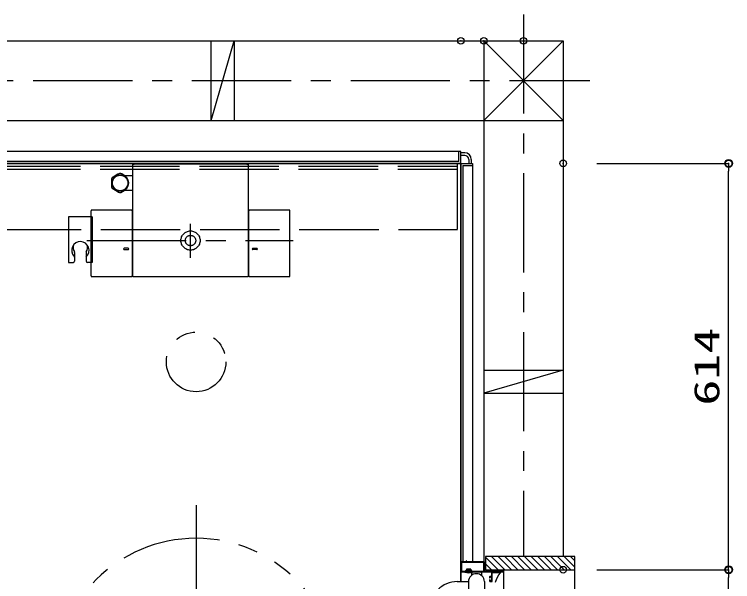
# Model space of a CAD drawing. Units: millimetres on the paper. Extents: x -305 to 305, y -152 to 152.
# Drawn here: x -157.2 to -102.9, y 34.2 to 77.1 of the extents above; entities that cross this region are included whole.
import ezdxf
from ezdxf.enums import TextEntityAlignment as Align

# ---------------------------------------------------------------- set-up
doc = ezdxf.new("R2010")
doc.units = ezdxf.units.MM
doc.header["$PDMODE"] = 32
doc.header["$PDSIZE"] = 0.5
for name, pattern in [('DASHED', [7.5, 6, -1.5]), ('USER1', [12, 7.5, -1.5, 1.5, -1.5]), ('USER2', [15, 7.5, -1.5, 1.5, -1.5, 1.5, -1.5])]:
    doc.linetypes.add(name, pattern=pattern)
for name, color, linetype, lineweight in [('0-0_0', 7, 'Continuous', 25), ('0-1_VIEW0001', 7, 'Continuous', 25), ('0-2_DEFPOINTS', 7, 'Continuous', 25)]:
    doc.layers.add(name, color=color, linetype=linetype, lineweight=lineweight)
doc.styles.add('ＭＳ ゴシック', font='')
doc.styles.get('ＭＳ ゴシック').set_extended_font_data('MS Gothic')

# ---------------------------------------------------------------- blocks, each defined once
blk = doc.blocks.new('_ORIGIN')
at = {"layer": '0-0_0'}
blk.add_line((0, 0), (-1, 0), dxfattribs=at)
blk.add_circle((0, 0), 0.5, dxfattribs=at)

msp = doc.modelspace()

# ---------------------------------------------------------------- linework, layer by layer
at = {"layer": '0-0_0'}
for p, q in [((-113.145, 65.841), (-103.184, 65.841)), ((-103.184, 35.741), (-103.184, 65.241)), ((-113.145, 35.141), (-103.184, 35.141)), ((-113.145, 35.141), (-103.184, 35.141)), ((-103.184, -2.859), (-103.184, 34.541))]:
    msp.add_line(p, q, dxfattribs=at)
at = {"layer": '0-1_VIEW0001', "linetype": 'USER1'}
for p, q in [((-118.684, 77.099), (-118.684, 36.141)), ((-215.753, 72.092), (-113.684, 72.092)), ((-143.859, 58.705), (-143.859, 61.281)), ((-151.693, 60.011), (-136.098, 60.011)), ((-143.434, 40.015), (-143.434, 11.666))]:
    msp.add_line(p, q, dxfattribs=at)
at = {"layer": '0-1_VIEW0001'}
for p, q in [((-212.684, 75.092), (-115.684, 75.092)), ((-142.31, 75.092), (-142.31, 69.092)), ((-142.309, 69.091), (-140.559, 75.091)), ((-140.56, 75.092), (-140.56, 69.092)), ((-121.684, 69.092), (-115.684, 75.093)), ((-121.684, 75.092), (-121.684, 35.74)), ((-121.683, 75.092), (-115.684, 69.092)), ((-115.684, 75.092), (-115.684, 36.141)), ((-212.684, 69.092), (-115.684, 69.092)), ((-123.434, 66.741), (-203.434, 66.741)), ((-123.584, 65.991), (-123.584, 66.741)), ((-123.434, 65.866), (-123.434, 66.741)), ((-123.134, 66.641), (-123.434, 66.641)), ((-123.134, 66.441), (-123.434, 66.441)), ((-123.459, 65.841), (-203.409, 65.841)), ((-123.584, 65.991), (-203.284, 65.991)), ((-163.434, 65.841), (-123.583, 65.841)), ((-148.234, 65.737), (-148.234, 57.335)), ((-148.189, 65.787), (-148.184, 65.787)), ((-139.601, 65.786), (-148.116, 65.786)), ((-139.534, 65.787), (-139.529, 65.787)), ((-139.484, 57.335), (-139.484, 65.739)), ((-123.434, 65.816), (-123.434, 34.24)), ((-123.434, 34.24), (-123.434, 65.691)), ((-123.409, 65.841), (-122.534, 65.841)), ((-123.284, 65.691), (-122.534, 65.691)), ((-123.284, 65.691), (-123.284, 35.74)), ((-122.834, 66.141), (-122.834, 65.841)), ((-122.634, 66.141), (-122.634, 65.841)), ((-122.534, 65.841), (-122.534, 35.74)), ((-148.234, 64.911), (-148.876, 64.911)), ((-148.873, 63.811), (-148.234, 63.811)), ((-151.374, 57.336), (-151.374, 62.265)), ((-148.324, 62.315), (-151.324, 62.315)), ((-148.274, 62.265), (-148.274, 57.336)), ((-139.444, 57.336), (-139.444, 62.265)), ((-136.394, 62.315), (-139.394, 62.315)), ((-136.344, 57.336), (-136.344, 62.265)), ((-148.574, 59.431), (-148.874, 59.431)), ((-148.874, 59.331), (-148.574, 59.331)), ((-139.144, 59.431), (-138.844, 59.431)), ((-138.844, 59.331), (-139.144, 59.331)), ((-151.324, 57.286), (-148.324, 57.286)), ((-148.184, 57.285), (-139.534, 57.285)), ((-139.394, 57.286), (-136.394, 57.286)), ((-121.684, 50.217), (-115.684, 50.217)), ((-115.683, 50.218), (-121.683, 48.468)), ((-121.684, 48.467), (-115.684, 48.467)), ((-121.559, 36.141), (-121.559, 35.14)), ((-114.809, 36.141), (-121.559, 36.141)), ((-120.609, 35.141), (-121.559, 36.091)), ((-120.109, 35.141), (-121.109, 36.141)), ((-119.609, 35.141), (-120.609, 36.141)), ((-119.109, 35.141), (-120.109, 36.141)), ((-118.609, 35.141), (-119.609, 36.141)), ((-118.109, 35.141), (-119.109, 36.141)), ((-117.609, 35.141), (-118.609, 36.141)), ((-117.109, 35.141), (-118.109, 36.141)), ((-116.609, 35.141), (-117.609, 36.141)), ((-116.109, 35.141), (-117.109, 36.141)), ((-115.614, 35.141), (-116.614, 36.141)), ((-115.119, 35.141), (-116.119, 36.141)), ((-114.809, 35.326), (-115.624, 36.141)), ((-114.809, 35.821), (-115.129, 36.141)), ((-114.809, -4.458), (-114.809, 36.141)), ((-123.434, 35.69), (-123.434, 35.015)), ((-123.389, 35.68), (-123.389, 35.055)), ((-123.049, 35.74), (-123.384, 35.74)), ((-121.694, 35.695), (-123.374, 35.695)), ((-123.034, 35.805), (-123.034, 35.755)), ((-123.004, 35.815), (-123.024, 35.815)), ((-122.994, 35.755), (-122.994, 35.805)), ((-121.684, 35.74), (-122.979, 35.74)), ((-121.679, 35.055), (-121.679, 35.68)), ((-121.634, 35.055), (-121.634, 35.69)), ((-121.109, 35.141), (-121.559, 35.591)), ((-123.409, 34.99), (-121.114, 34.99)), ((-123.374, 35.04), (-121.694, 35.04)), ((-123.134, 34.99), (-123.134, 34.97)), ((-123.009, 35.14), (-123.068, 35.062)), ((-123.051, 35.005), (-123.051, 35.025)), ((-122.659, 35.19), (-123.009, 35.19)), ((-123.009, 35.19), (-123.009, 35.14)), ((-123.009, 35.14), (-122.659, 35.14)), ((-122.624, 34.915), (-122.624, 34.709)), ((-122.616, 35.005), (-122.616, 35.025)), ((-121.924, 34.965), (-122.574, 34.965)), ((-122.534, 34.99), (-122.534, 34.97)), ((-121.874, 34.915), (-121.874, 34.709)), ((-120.249, 35.04), (-121.619, 35.04)), ((-121.559, 35.141), (-114.809, 35.141)), ((-121.099, 34.975), (-121.099, 34.655)), ((-121.049, 34.29), (-121.049, 34.975)), ((-121.049, 34.94), (-120.437, 34.94)), ((-121.034, 34.99), (-120.199, 34.99)), ((-120.437, 34.94), (-120.434, 34.94)), ((-120.234, 35.125), (-120.234, 35.055)), ((-120.199, 35.14), (-120.219, 35.14)), ((-120.184, 35.005), (-120.184, 35.125)), ((-123.701, 34.24), (-122.849, 34.24)), ((-122.849, 34.24), (-122.849, 33.255)), ((-121.649, 34.24), (-121.649, 18.678)), ((-121.249, 34.59), (-121.249, 34.535)), ((-121.249, 34.355), (-121.249, 34.29)), ((-121.234, 34.52), (-121.214, 34.52)), ((-121.214, 34.37), (-121.234, 34.37)), ((-121.114, 34.64), (-121.199, 34.64)), ((-121.199, 34.535), (-121.199, 34.58)), ((-121.199, 34.31), (-121.199, 34.355)), ((-121.199, 34.24), (-121.099, 34.24)), ((-121.184, 34.595), (-121.114, 34.595)), ((-121.114, 34.295), (-121.184, 34.295)), ((-121.099, 34.58), (-121.099, 34.31))]:
    msp.add_line(p, q, dxfattribs=at)
at = {"layer": '0-1_VIEW0001', "color": 191, "linetype": 'DASHED'}
for p, q in [((-123.684, 60.891), (-123.684, 65.841)), ((-203.184, 65.641), (-123.684, 65.641)), ((-203.184, 65.391), (-123.684, 65.391)), ((-203.134, 60.841), (-123.684, 60.841))]:
    msp.add_line(p, q, dxfattribs=at)
at = {"layer": '0-1_VIEW0001', "color": 71}
for p, q in [((-153.084, 61.79), (-153.084, 58.362)), ((-151.284, 61.79), (-153.084, 61.79)), ((-151.284, 61.79), (-151.284, 58.362)), ((-151.284, 61.79), (-151.284, 58.362)), ((-151.284, 60.84), (-151.284, 61.74)), ((-152.621, 59.119), (-152.621, 58.462)), ((-152.621, 59.119), (-152.621, 58.462)), ((-151.746, 59.119), (-151.746, 58.462)), ((-151.746, 59.119), (-151.746, 58.462)), ((-153.084, 58.362), (-152.721, 58.362)), ((-153.084, 58.362), (-152.721, 58.362)), ((-151.284, 58.362), (-151.646, 58.362)), ((-151.284, 58.362), (-151.646, 58.362))]:
    msp.add_line(p, q, dxfattribs=at)
at = {"layer": '0-1_VIEW0001'}
for points in [[(-148.189, 65.787), (-148.192, 65.786), (-148.196, 65.785), (-148.199, 65.784), (-148.203, 65.783), (-148.206, 65.782), (-148.209, 65.78), (-148.213, 65.778), (-148.215, 65.776), (-148.218, 65.773), (-148.221, 65.771), (-148.222, 65.769), (-148.223, 65.768), (-148.224, 65.766), (-148.225, 65.765), (-148.226, 65.763), (-148.227, 65.762), (-148.228, 65.76), (-148.229, 65.758), (-148.23, 65.757), (-148.23, 65.755), (-148.231, 65.753), (-148.232, 65.751), (-148.232, 65.75), (-148.233, 65.748), (-148.233, 65.746), (-148.233, 65.744), (-148.233, 65.742), (-148.234, 65.741), (-148.234, 65.739), (-148.234, 65.737)], [(-148.184, 65.787), (-148.116, 65.787), (-148.116, 65.786)], [(-139.601, 65.786), (-139.601, 65.787), (-139.534, 65.787)], [(-139.484, 65.737), (-139.484, 65.741), (-139.484, 65.744), (-139.485, 65.748), (-139.486, 65.752), (-139.487, 65.755), (-139.489, 65.758), (-139.49, 65.762), (-139.492, 65.765), (-139.494, 65.768), (-139.497, 65.771), (-139.498, 65.772), (-139.499, 65.773), (-139.501, 65.774), (-139.502, 65.776), (-139.504, 65.777), (-139.505, 65.778), (-139.507, 65.779), (-139.508, 65.78), (-139.51, 65.781), (-139.511, 65.782), (-139.513, 65.782), (-139.515, 65.783), (-139.517, 65.784), (-139.518, 65.784), (-139.52, 65.785), (-139.522, 65.785), (-139.524, 65.786), (-139.525, 65.786), (-139.527, 65.786), (-139.529, 65.787)], [(-149.824, 64.682), (-149.824, 64.606), (-149.824, 64.482), (-149.824, 64.355), (-149.824, 64.223), (-149.824, 64.095), (-149.824, 64.039)], [(-149.221, 65.084), (-149.341, 65.015), (-149.471, 64.939), (-149.589, 64.871), (-149.708, 64.803), (-149.777, 64.763)], [(-148.826, 64.911), (-148.939, 64.975), (-149.058, 65.044), (-149.127, 65.084)], [(-149.777, 63.958), (-149.657, 63.889), (-149.526, 63.814), (-149.409, 63.746), (-149.29, 63.677), (-149.221, 63.637)], [(-149.127, 63.637), (-149.007, 63.706), (-148.876, 63.782), (-148.826, 63.811)], [(-123.384, 35.74), (-123.419, 35.726), (-123.434, 35.69)], [(-123.374, 35.695), (-123.384, 35.691), (-123.389, 35.68)], [(-123.034, 35.755), (-123.038, 35.745), (-123.049, 35.74)], [(-123.024, 35.815), (-123.031, 35.813), (-123.034, 35.805)], [(-122.994, 35.805), (-122.997, 35.813), (-123.004, 35.815)], [(-122.979, 35.74), (-122.989, 35.745), (-122.994, 35.755)], [(-121.679, 35.68), (-121.683, 35.691), (-121.694, 35.695)], [(-121.634, 35.69), (-121.648, 35.726), (-121.684, 35.74)], [(-123.434, 35.015), (-123.426, 34.998), (-123.409, 34.99)], [(-120.184, -3.285), (-120.184, 34.965), (-123.434, 34.965), (-123.434, 34.241)], [(-123.389, 35.055), (-123.384, 35.045), (-123.374, 35.04)], [(-122.659, 35.19), (-122.659, 35.14), (-122.599, 35.062)], [(-121.694, 35.04), (-121.683, 35.045), (-121.679, 35.055)], [(-121.619, 35.04), (-121.629, 35.045), (-121.634, 35.055)], [(-121.114, 34.99), (-121.103, 34.986), (-121.099, 34.975)], [(-121.049, 34.975), (-121.044, 34.986), (-121.034, 34.99)], [(-120.806, 34.199), (-120.699, 34.489), (-120.553, 34.757), (-120.436, 34.917)], [(-120.436, 34.917), (-120.436, 34.917), (-120.435, 34.918), (-120.427, 34.925), (-120.425, 34.931), (-120.425, 34.934), (-120.426, 34.936), (-120.428, 34.938), (-120.431, 34.94), (-120.434, 34.94)], [(-120.234, 35.055), (-120.238, 35.045), (-120.249, 35.04)], [(-120.219, 35.14), (-120.229, 35.136), (-120.234, 35.125)], [(-120.184, 35.125), (-120.188, 35.136), (-120.199, 35.14)], [(-120.199, 34.99), (-120.188, 34.995), (-120.184, 35.005)], [(-121.199, 34.64), (-121.234, 34.626), (-121.249, 34.59)], [(-121.249, 34.535), (-121.244, 34.525), (-121.234, 34.52)], [(-121.234, 34.37), (-121.244, 34.366), (-121.249, 34.355)], [(-121.249, 34.29), (-121.234, 34.255), (-121.199, 34.24)], [(-121.214, 34.52), (-121.203, 34.525), (-121.199, 34.535)], [(-121.199, 34.355), (-121.203, 34.366), (-121.214, 34.37)], [(-121.199, 34.58), (-121.194, 34.591), (-121.184, 34.595)], [(-121.184, 34.295), (-121.194, 34.3), (-121.199, 34.31)], [(-121.099, 34.655), (-121.103, 34.645), (-121.114, 34.64)], [(-121.114, 34.595), (-121.103, 34.591), (-121.099, 34.58)], [(-121.099, 34.31), (-121.103, 34.3), (-121.114, 34.295)], [(-121.099, 34.24), (-121.063, 34.255), (-121.049, 34.29)]]:
    msp.add_lwpolyline(points, dxfattribs=at)
for radius in [0.625, 0.586]:
    msp.add_circle((-149.174, 64.361), radius, dxfattribs=at)
at = {"layer": '0-1_VIEW0001', "linetype": 'DASHED'}
for radius in [0.725, 0.395]:
    msp.add_circle((-143.859, 60.011), radius, dxfattribs=at)
at = {"layer": '0-1_VIEW0001', "linetype": 'USER2'}
msp.add_circle((-143.434, 50.841), 2.25, dxfattribs=at)
at = {"layer": '0-1_VIEW0001'}
for centre, radius, start, end in [((-123.134, 66.141), 0.5, 0, 90), ((-123.134, 66.141), 0.3, 0, 90), ((-123.584, 65.691), 0.15, 0, 90), ((-123.459, 65.866), 0.025, 270, 0), ((-123.409, 65.816), 0.025, 90, 180), ((-149.174, 64.361), 0.725, 146.2916, 153.7084), ((-149.174, 64.361), 0.725, 86.2916, 93.7084), ((-149.174, 64.361), 0.725, 206.2916, 213.7084), ((-149.174, 64.361), 0.725, 266.2916, 273.7084), ((-151.324, 62.265), 0.05, 90, 180), ((-148.324, 62.265), 0.05, 0, 90), ((-139.394, 62.265), 0.05, 90, 180), ((-136.394, 62.265), 0.05, 360, 90), ((-148.874, 59.381), 0.05, 90, 270), ((-148.574, 59.381), 0.05, 270, 90), ((-139.144, 59.381), 0.05, 90, 270), ((-138.844, 59.381), 0.05, 270, 90), ((-151.324, 57.336), 0.05, 180, 270), ((-148.324, 57.336), 0.05, 270, 0), ((-148.184, 57.335), 0.05, 180, 270), ((-139.534, 57.335), 0.05, 270, 0), ((-139.394, 57.336), 0.05, 180, 270), ((-136.394, 57.336), 0.05, 270, 360), ((-123.109, 34.97), 0.025, 180, 257.576), ((-122.834, 36.219), 1.303, 257.576, 282.424), ((-123.056, 35.053), 0.015, 142.8391, 250.5288), ((-123.066, 35.005), 0.015, 270, 0), ((-123.066, 35.025), 0.015, 0, 70.5288), ((-122.249, 34.24), 0.6, 0, 180), ((-122.574, 34.915), 0.05, 90, 180), ((-122.601, 35.025), 0.015, 109.4712, 180), ((-122.601, 35.005), 0.015, 180, 270), ((-122.611, 35.053), 0.015, 289.4712, 37.1609), ((-122.559, 34.97), 0.025, 282.424, 0), ((-121.924, 34.915), 0.05, 0, 90), ((-123.701, 32.19), 2.05, 90, 135.7799)]:
    msp.add_arc(centre, radius, start, end, dxfattribs=at)
at = {"layer": '0-1_VIEW0001', "color": 191, "linetype": 'DASHED'}
msp.add_arc((-123.734, 60.891), 0.05, 270, 0, dxfattribs=at)
at = {"layer": '0-1_VIEW0001', "color": 71}
for centre, radius, start, end in [((-152.184, 59.276), 0.656, 311.8257, 224.6895), ((-152.184, 59.276), 0.656, 311.8257, 224.6895), ((-152.184, 59.488), 0.552, 159.9907, 214.4912), ((-152.184, 59.488), 0.552, 159.9907, 214.4912), ((-152.721, 59.119), 0.1, 0, 34.4912), ((-152.721, 59.119), 0.1, 0, 34.4912), ((-152.184, 59.488), 0.552, 322.4081, 20.0077), ((-152.184, 59.488), 0.552, 322.4081, 20.0077), ((-151.646, 59.119), 0.1, 145.5088, 180), ((-151.646, 59.119), 0.1, 145.5088, 180), ((-152.721, 58.744), 0.1, 0, 44.6895), ((-152.721, 58.744), 0.1, 0, 44.6895), ((-151.646, 58.744), 0.1, 135.3105, 180), ((-151.646, 58.744), 0.1, 135.3105, 180), ((-152.721, 58.462), 0.1, 270, 0), ((-152.721, 58.462), 0.1, 270, 0), ((-151.646, 58.462), 0.1, 180, 270), ((-151.646, 58.462), 0.1, 180, 270)]:
    msp.add_arc(centre, radius, start, end, dxfattribs=at)
at = {"layer": '0-1_VIEW0001', "linetype": 'USER2'}
msp.add_arc((-143.434, 26.84), 10.675, 0, 180, dxfattribs=at)
at = {"layer": '0-2_DEFPOINTS'}
for p in [(-123.434, 75.092), (-121.684, 75.092), (-118.684, 75.092), (-115.685, 65.841), (-103.184, 65.841), (-115.685, 35.141), (-103.184, 35.141)]:
    msp.add_point(p, dxfattribs=at)

# ---------------------------------------------------------------- block references
at = {"layer": '0-0_0', "xscale": 0.6, "yscale": 0.6}
for p, rotation in [((-103.184, 65.841), 90), ((-103.184, 35.141), 270), ((-103.184, 35.141), 90)]:
    msp.add_blockref('_ORIGIN', p, dxfattribs=dict(at, rotation=rotation))

# ---------------------------------------------------------------- texts
at = {"layer": '0-0_0', "style": 'ＭＳ ゴシック', "width": 1.5}
msp.add_text('614', height=1.921, rotation=90, dxfattribs=at).set_placement((-103.314, 47.539), align=Align.BOTTOM_LEFT)

doc.saveas('drawing.dxf')
